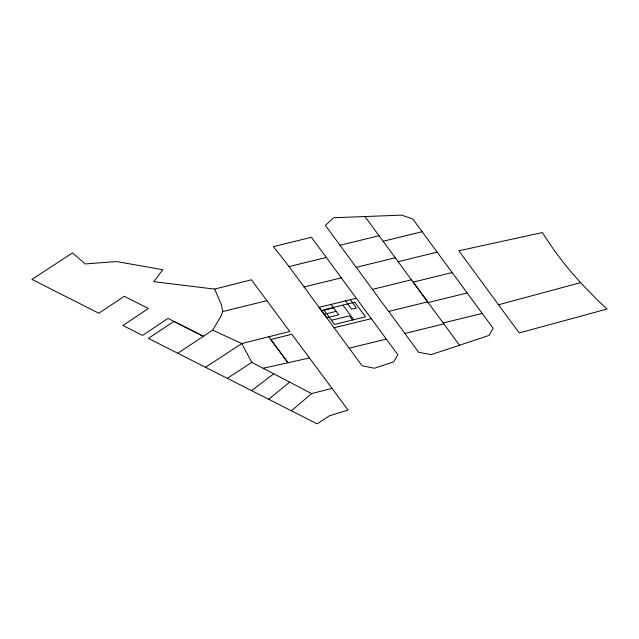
<?xml version="1.0" encoding="UTF-8"?>
<svg xmlns="http://www.w3.org/2000/svg" width="639" height="639" viewBox="0 0 639 639"><rect width="100%" height="100%" fill="white"/><g stroke="black" fill="none" stroke-linecap="round" stroke-linejoin="round"><path stroke-width="0.96" d="M214.592 289.084L221.326 304.428L222.707 311.528L221.126 315.914L212.675 330.139L177.786 353.271L148.424 338.382L173.896 321.401L203.274 336.25L168.009 318.406L142.529 335.403L122.92 325.467L148.392 308.485L124.27 296.28L98.821 313.254L31.95 279.395L72.503 252.9L85.227 263.931L116.562 261.551L162.793 269.722L153.847 281.695L214.592 289.084L251.407 279.802L289.747 331.473L241.758 343.566L205.502 367.289L177.786 353.271M291.384 410.805L311.6 393.6L331.992 388.336L348.111 410.078L329.468 415.773L317.184 423.865L205.502 367.289M268.668 399.287L289.635 382.13M251.534 390.605L273.772 373.847M227.3 378.344L251.83 362.369L311.6 393.6M459.521 345.228L431.061 354.653L418.689 352.281L325.395 225.415L333.638 217.739L401.739 215.135L412.842 219.073L493.116 328.254L489.099 335.411L459.521 345.228L364.933 216.533M498.524 304.755L580.619 282.614L596.906 299.555L607.05 309.028L519.227 332.943L458.85 250.792L542.431 232.54A666.597 384.854 0 0 0 572.248 273.244L580.619 282.614M398.145 261.71L437.148 252.117M372.433 289.395L411.444 279.802M339.996 245.28L379.055 235.743M383.112 241.262L422.139 231.717M289.06 266.575L326.313 257.445L397.865 354.781L393.592 361.89L374.446 368.24L362.105 365.796L288.58 265.92L273.388 246.622L311.449 237.277L326.313 257.445M356.227 267.326L395.245 257.781M304.052 286.943L341.306 277.853M222.707 311.528L266.91 300.705M452.156 272.541L413.177 282.126L427.651 301.856L388.648 311.425M356.282 298.253L319.085 307.359L326.737 317.751L338.742 314.811L331.106 304.412M321.649 310.818L333.654 307.878M324.189 314.284L336.194 311.345M331.409 320.259L349.413 315.85L352.472 320.011M428.17 302.559L467.149 292.997M334.093 327.775L371.291 318.677M443.178 322.975L482.221 313.429M404.854 333.478L443.825 323.901M349.166 348.191L386.339 339.093M331.992 388.336L309.42 357.976L263.148 368.288M212.675 330.139L241.758 343.566L251.83 362.369M268.723 336.777L288.013 362.752L270.784 339.541L291.807 334.245L309.42 357.976M350.316 299.715L356.426 308.03L351.618 309.204L345.515 300.889M342.951 305.115L353.671 319.716M354.757 302.223L323.741 309.819L334.461 324.42L365.484 316.824L354.757 302.223"/></g></svg>
